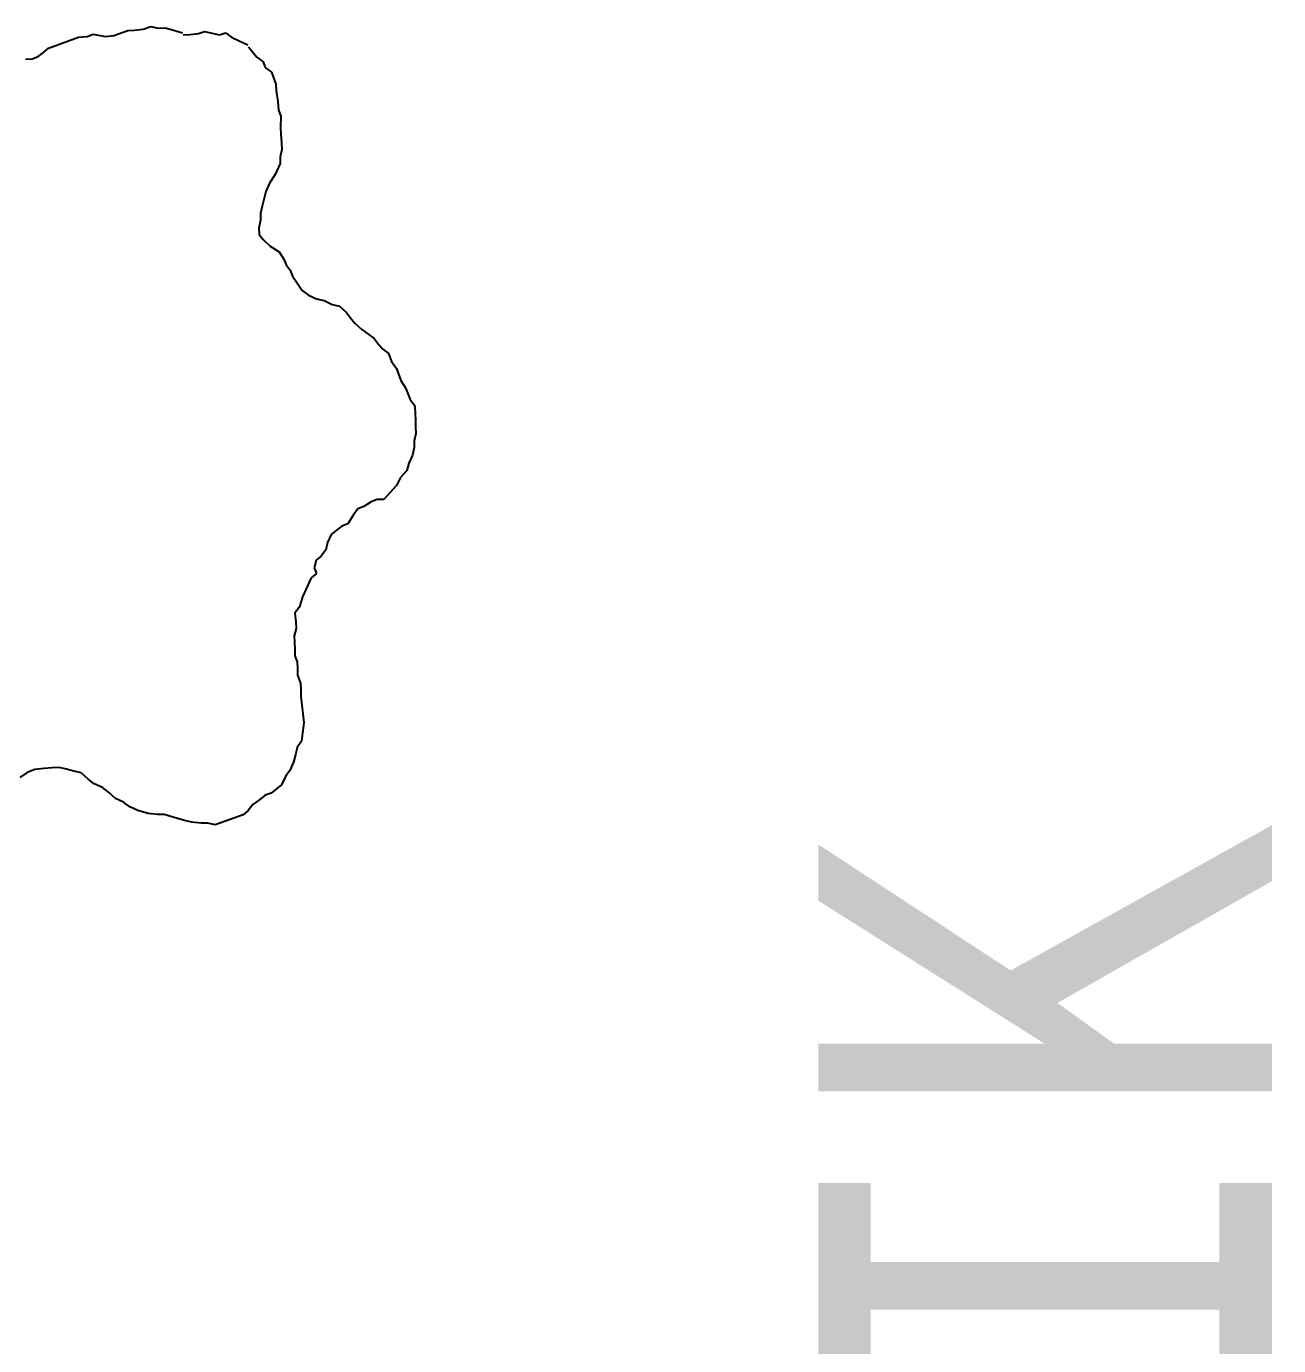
# Model space of a CAD drawing. Header units: millimetres. Extents: x 33350 to 35310, y -217097 to -211540.
# Drawn here: x 33776.79 to 33818.2, y -213993.74 to -213950.09 of the extents above; entities that cross this region are included whole.
import ezdxf

# ---------------------------------------------------------------- set-up
doc = ezdxf.new("R2010")
doc.units = ezdxf.units.MM
doc.header["$LTSCALE"] = 60
doc.header["$MEASUREMENT"] = 0
doc.layers.add('BL-H', color=210, linetype='Continuous')
doc.layers.add('M-SB-YZ-01', color=255, linetype='Continuous', lineweight=20)
doc.styles.add('antet', font='monos.ttf', dxfattribs={"width": 0.8})

# ---------------------------------------------------------------- blocks, each defined once
blk = doc.blocks.new('İNSAN-1')
for p, q in [((2.11, 43.233), (1.865, 43.174)), ((2.331, 43.226), (2.11, 43.233)), ((2.576, 43.284), (2.331, 43.226)), ((2.797, 43.278), (2.576, 43.284)), ((3.018, 43.271), (2.797, 43.278)), ((3.239, 43.264), (3.018, 43.271)), ((3.461, 43.257), (3.239, 43.264)), ((3.526, 43.233), (3.461, 43.257)), ((3.699, 43.095), (3.526, 43.233)), ((1.35, 42.991), (1.122, 42.777)), ((1.595, 43.05), (1.35, 42.991)), ((1.865, 43.174), (1.595, 43.05)), ((4.093, 42.95), (3.699, 43.095)), ((4.331, 42.787), (4.093, 42.95)), ((4.725, 42.642), (4.331, 42.787)), ((0.625, 42.438), (0.397, 42.224)), ((0.853, 42.652), (0.625, 42.438)), ((1.122, 42.777), (0.853, 42.652)), ((4.963, 42.48), (4.725, 42.642)), ((5.226, 42.384), (4.963, 42.48)), ((5.375, 42.18), (5.226, 42.384)), ((0.39, 42.003), (0.318, 41.806)), ((0.397, 42.224), (0.39, 42.003)), ((5.547, 42.042), (5.375, 42.18)), ((5.72, 41.904), (5.547, 42.042)), ((0.156, 41.568), (0.083, 41.371)), ((0.318, 41.806), (0.156, 41.568)), ((5.869, 41.7), (5.72, 41.904)), ((6.017, 41.496), (5.869, 41.7)), ((6.232, 41.268), (6.017, 41.496)), ((-0.414, 41.033), (-0.486, 40.836)), ((-0.12, 41.223), (-0.414, 41.033)), ((0.083, 41.371), (-0.12, 41.223)), ((6.404, 41.13), (6.232, 41.268)), ((6.577, 40.992), (6.404, 41.13)), ((-0.625, 40.664), (-0.763, 40.491)), ((-0.486, 40.836), (-0.625, 40.664)), ((6.791, 40.764), (6.577, 40.992)), ((6.85, 40.519), (6.791, 40.764)), ((-1.277, 40.308), (-1.481, 40.159)), ((-1.032, 40.367), (-1.277, 40.308)), ((-0.763, 40.491), (-1.032, 40.367)), ((6.975, 40.25), (6.85, 40.519)), ((7.033, 40.005), (6.975, 40.25)), ((-2.199, 39.828), (-2.558, 39.662)), ((-2.061, 40), (-2.199, 39.828)), ((-1.864, 39.928), (-2.061, 40)), ((-1.619, 39.987), (-1.864, 39.928)), ((-1.481, 40.159), (-1.619, 39.987)), ((7.158, 39.735), (7.033, 40.005)), ((7.307, 39.532), (7.158, 39.735)), ((-8.057, 39.302), (-8.302, 39.244)), ((-7.812, 39.361), (-8.057, 39.302)), ((-7.608, 39.51), (-7.812, 39.361)), ((-6.986, 39.579), (-7.608, 39.51)), ((-6.7, 39.548), (-6.986, 39.579)), ((-6.413, 39.517), (-6.7, 39.548)), ((-6.126, 39.486), (-6.413, 39.517)), ((-5.905, 39.479), (-6.126, 39.486)), ((-5.684, 39.472), (-5.905, 39.479)), ((-5.422, 39.375), (-5.684, 39.472)), ((-5.201, 39.368), (-5.422, 39.375)), ((-4.98, 39.361), (-5.201, 39.368)), ((-4.783, 39.289), (-4.98, 39.361)), ((-4.562, 39.282), (-4.783, 39.289)), ((-3.874, 39.327), (-4.119, 39.268)), ((-3.653, 39.32), (-3.874, 39.327)), ((-3.366, 39.289), (-3.653, 39.32)), ((-3.163, 39.438), (-3.366, 39.289)), ((-2.828, 39.538), (-3.163, 39.438)), ((-2.558, 39.662), (-2.828, 39.538)), ((7.545, 39.369), (7.307, 39.532)), ((7.783, 39.207), (7.545, 39.369)), ((-8.775, 38.971), (-9.045, 38.847)), ((-8.572, 39.119), (-8.775, 38.971)), ((-8.302, 39.244), (-8.572, 39.119)), ((-4.341, 39.275), (-4.562, 39.282)), ((-4.119, 39.268), (-4.341, 39.275)), ((7.98, 39.135), (7.783, 39.207)), ((8.153, 38.997), (7.98, 39.135)), ((8.35, 38.924), (8.153, 38.997)), ((8.588, 38.762), (8.35, 38.924)), ((11.977, 38.855), (11.732, 38.797)), ((12.198, 38.849), (11.977, 38.855)), ((-9.321, 38.501), (-9.393, 38.304)), ((-9.183, 38.674), (-9.321, 38.501)), ((-9.045, 38.847), (-9.183, 38.674)), ((8.778, 38.468), (8.588, 38.762)), ((8.993, 38.241), (8.778, 38.468)), ((10.858, 38.448), (10.588, 38.324)), ((11.151, 38.638), (10.858, 38.448)), ((11.51, 38.804), (11.151, 38.638)), ((11.732, 38.797), (11.51, 38.804)), ((12.484, 38.818), (12.198, 38.849)), ((12.706, 38.811), (12.484, 38.818)), ((13.082, 38.821), (12.706, 38.811)), ((13.279, 38.749), (13.082, 38.821)), ((13.566, 38.717), (13.279, 38.749)), ((13.918, 38.662), (13.566, 38.717)), ((14.139, 38.655), (13.918, 38.662)), ((14.533, 38.51), (14.139, 38.655)), ((14.682, 38.307), (14.533, 38.51)), ((-9.532, 38.132), (-9.694, 37.894)), ((-9.393, 38.304), (-9.532, 38.132)), ((9.165, 38.102), (8.993, 38.241)), ((9.386, 38.096), (9.165, 38.102)), ((9.632, 38.154), (9.386, 38.096)), ((9.853, 38.147), (9.632, 38.154)), ((10.098, 38.206), (9.853, 38.147)), ((10.588, 38.324), (10.098, 38.206)), ((14.878, 38.234), (14.682, 38.307)), ((15.027, 38.031), (14.878, 38.234)), ((15.2, 37.892), (15.027, 38.031)), ((-10.036, 37.572), (-10.374, 36.654)), ((-9.897, 37.745), (-10.036, 37.572)), ((-9.694, 37.894), (-9.897, 37.745)), ((15.373, 37.754), (15.2, 37.892)), ((15.563, 37.461), (15.438, 37.73)), ((15.687, 37.192), (15.563, 37.461)), ((15.836, 36.988), (15.687, 37.192)), ((15.763, 36.791), (15.836, 36.988)), ((15.822, 36.546), (15.763, 36.791)), ((-10.374, 36.654), (-10.315, 36.409)), ((-10.315, 36.409), (-10.322, 36.188)), ((15.808, 36.104), (15.881, 36.301)), ((15.881, 36.301), (15.822, 36.546)), ((-10.322, 36.188), (-10.287, 35.877)), ((-10.287, 35.877), (-10.228, 35.632)), ((15.771, 35.596), (15.778, 35.817)), ((15.778, 35.817), (15.808, 36.104)), ((-10.228, 35.632), (-10.128, 35.297)), ((15.937, 35.237), (15.836, 35.572)), ((-10.128, 35.297), (-10.028, 34.962)), ((-10.028, 34.962), (-10.034, 34.741)), ((15.995, 34.992), (15.937, 35.237)), ((15.989, 34.771), (15.995, 34.992)), ((-10.034, 34.741), (-10, 34.43)), ((15.951, 34.264), (16.047, 34.526)), ((16.047, 34.526), (15.989, 34.771)), ((-10, 34.43), (-9.899, 34.096)), ((-9.899, 34.096), (-9.775, 33.826)), ((15.92, 33.977), (15.951, 34.264)), ((-9.775, 33.826), (-9.626, 33.623)), ((-9.626, 33.623), (-9.502, 33.353)), ((15.744, 33.297), (15.913, 33.756)), ((15.913, 33.756), (15.92, 33.977)), ((-9.502, 33.353), (-9.288, 33.125)), ((15.713, 33.01), (15.744, 33.297)), ((-9.288, 33.125), (-9.139, 32.922)), ((-9.139, 32.922), (-9.015, 32.652)), ((15.789, 32.61), (15.713, 33.01)), ((-9.015, 32.652), (-8.866, 32.449)), ((-8.866, 32.449), (-8.652, 32.221)), ((15.686, 32.126), (15.717, 32.413)), ((15.717, 32.413), (15.789, 32.61)), ((-8.652, 32.221), (-8.593, 31.976)), ((-8.593, 31.976), (-8.534, 31.731)), ((15.324, 31.142), (15.686, 32.126)), ((-8.534, 31.731), (-8.475, 31.485)), ((-8.475, 31.485), (-8.482, 31.264)), ((-8.482, 31.264), (-8.513, 30.978)), ((15.185, 30.97), (15.324, 31.142)), ((-8.544, 30.691), (-8.641, 30.429)), ((-8.513, 30.978), (-8.544, 30.691)), ((14.968, 30.379), (14.975, 30.6)), ((14.975, 30.6), (15.047, 30.797)), ((15.047, 30.797), (15.185, 30.97)), ((-8.641, 30.429), (-8.803, 30.191))]:
    blk.add_line(p, q)

msp = doc.modelspace()

# ---------------------------------------------------------------- block references
at = {"layer": 'BL-H', "linetype": 'Continuous', "xscale": -1, "rotation": 270}
msp.add_blockref('İNSAN-1', (33746.38, -213966.134), dxfattribs=at)

# ---------------------------------------------------------------- texts
at = {"layer": 'M-SB-YZ-01', "color": 5, "style": 'antet', "width": 0.8}
msp.add_text('HAMUR HAZIRLIK', height=15, rotation=90, dxfattribs=at).set_placement((33817.979, -214118.843))

doc.saveas('drawing.dxf')
